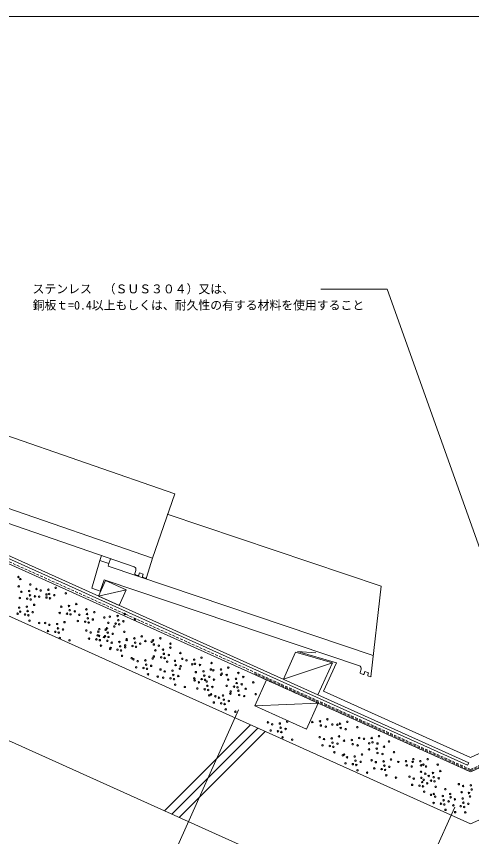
# Model space of a CAD drawing. Units: millimetres, scale not verified. Extents: x -203 to 197, y -138 to 132.
# Drawn here: x -107.6 to -11.6, y -41.4 to 131.6 of the extents above; entities that cross this region are included whole.
import ezdxf
from ezdxf.enums import TextEntityAlignment as Align

# ---------------------------------------------------------------- set-up
doc = ezdxf.new("R2010")
doc.units = ezdxf.units.MM
doc.header["$LTSCALE"] = 0.5
doc.linetypes.add('DASHED1', pattern=[1.8, 1.2, -0.6])
for name, color, linetype, lineweight in [('0-0', 5, 'Continuous', 18), ('1-0', 7, 'Continuous', 18), ('1-1', 7, 'Continuous', 18), ('1-2', 3, 'Continuous', 18), ('1-3', 7, 'Continuous', 18)]:
    doc.layers.add(name, color=color, linetype=linetype, lineweight=lineweight)
doc.styles.add('ＭＳ ゴシック', font='')
doc.styles.get('ＭＳ ゴシック').set_extended_font_data('MS Gothic')

msp = doc.modelspace()

# ---------------------------------------------------------------- linework, layer by layer
at = {"layer": '0-0'}
msp.add_line((-203.2432, 131.6351), (196.7568, 131.6351), dxfattribs=at)
at = {"layer": '1-0'}
for p, q in [((-12.1712, -25.8327), (-192.973, 55.5281)), ((-12.4174, -26.3799), (-192.973, 54.8701)), ((-11.7831, -27.7619), (-192.973, 53.7735)), ((-11.7831, -27.7619), (165.4054, 51.973)), ((-88.1011, 16.1919), (-87.7953, 17.21)), ((-84.4583, 10.6442), (-90.3128, 9.331)), ((-80.8208, -59.3361), (-60.7297, -14.6891)), ((-35.2247, -79.8544), (-15.1336, -35.2074))]:
    msp.add_line(p, q, dxfattribs=at)
at = {"layer": '1-0', "linetype": 'DASHED1'}
for p, q in [((-11.7831, -27.2631), (-192.973, 54.2723)), ((-11.7831, -27.5125), (165.3121, 52.1803)), ((-11.7831, -27.2631), (33.8129, -6.7449)), ((-11.7831, -27.5125), (-57.3792, -6.9943))]:
    msp.add_line(p, q, dxfattribs=at)
at = {"layer": '1-0', "color": 6, "linetype": 'DASHED1'}
for q in [(-57.3792, -7.2436), (33.8129, -7.2436)]:
    msp.add_line((-11.7831, -27.7619), q, dxfattribs=at)
at = {"layer": '1-0'}
msp.add_lwpolyline([(-85.9356, 7.3613), (-84.4583, 10.6442), (-88.8355, 12.6139), (-90.3128, 9.331)], close=True, dxfattribs=at)
at = {"layer": '1-1'}
for p, q in [((-11.7831, -38.7277), (-194.6144, 43.5463)), ((-11.7831, -38.7277), (165.4054, 41.0071)), ((-11.7831, -65.0458), (-194.6144, 17.2283)), ((-32.8559, -7.7361), (-30.6776, 11.4426)), ((-76.4111, -35.9632), (-58.2607, -17.8128)), ((-74.8506, -36.6654), (-56.7002, -18.515)), ((-73.2901, -37.3676), (-55.1397, -19.2173))]:
    msp.add_line(p, q, dxfattribs=at)
at = {"layer": '1-1', "color": 3}
msp.add_line((-40.0856, -4.7471), (-42.7885, -10.7535), dxfattribs=at)
at = {"layer": '1-1'}
msp.add_lwpolyline([(3.4942, -17.8203), (-29.3511, 74.0765), (-43.3812, 74.0765)], dxfattribs=at)
for centre in [(-107.2086, 13.3413), (-106.8267, 12.903), (-107.1522, 11.3565), (-106.5825, 10.2295), (-104.9546, 10.3923), (-104.7104, 11.7635), (-103.4081, 10.7993), (-102.5065, 10.4925), (-100.8786, 10.6553), (-99.3321, 11.0623), (-106.9081, 8.9272), (-105.3616, 8.7644), (-104.7918, 9.497), (-104.629, 8.6016), (-103.7337, 9.2528), (-102.8321, 9.1902), (-101.2919, 9.6598), (-101.2856, 9.0274), (-100.7159, 9.7599), (-100.5531, 8.8646), (-99.6577, 9.5158), (-97.2159, 9.9227), (-107.0662, 6.9018), (-105.4383, 7.0646), (-103.8918, 7.4715), (-98.1676, 7.0739), (-96.5397, 7.2367), (-94.9932, 7.6437), (-107.3917, 5.5995), (-106.8329, 6.0456), (-105.8452, 5.4367), (-105.2755, 6.1692), (-105.1127, 5.2739), (-104.2174, 5.925), (-98.4932, 5.7716), (-96.9467, 5.6088), (-96.3769, 6.3414), (-96.2141, 5.4461), (-95.3188, 6.0972), (-94.3546, 5.3647), (-92.877, 6.5042), (-92.7267, 5.5275), (-91.1802, 5.9344), (-86.284, 5.133), (-84.7375, 5.54), (-104.8685, 4.1344), (-102.8337, 3.646), (-101.5627, 3.6523), (-99.0394, 3.4081), (-97.493, 3.815), (-94.6802, 4.0624), (-93.1337, 3.8996), (-92.5639, 4.6321), (-92.4011, 3.7368), (-91.5058, 4.3879), (-89.064, 4.7949), (-88.2375, 3.6679), (-87.9119, 4.9702), (-86.691, 3.5051), (-86.1213, 4.2377), (-85.9585, 3.3423), (-85.0631, 3.9935), (-82.6213, 4.4005), (-100.9929, 1.943), (-100.6673, 3.2453), (-99.4464, 1.7802), (-98.8767, 2.5127), (-98.7139, 1.6174), (-97.8185, 2.2686), (-92.8785, 2.0526), (-91.9832, 1.6456), (-90.3553, 1.8084), (-90.1471, 2.3406), (-88.8088, 2.2153), (-88.5192, 2.5033), (-88.3565, 1.608), (-86.9727, 2.9103), (-84.8565, 1.7708), (-98.4697, 0.4779), (-96.4348, -0.0105), (-92.3088, 0.3433), (-90.7623, 0.1805), (-90.4727, 1.0382), (-90.1925, 0.913), (-90.0297, 0.0177), (-89.1344, 0.6689), (-88.9262, 0.8755), (-88.4222, -0.1185), (-88.1937, 0.7127), (-87.2983, 1.3638), (-84.3619, 0.2368), (-84.3525, 0.0443), (-82.734, 0.3996), (-81.1875, 0.8066), (-80.4174, -0.1576), (-78.7895, 0.0052), (-77.243, 0.4121), (-89.7856, -1.1218), (-87.8524, -1.8278), (-87.7507, -1.6102), (-87.5269, -0.5254), (-85.899, -0.3627), (-85.7362, -1.258), (-84.6875, -1.0655), (-84.6781, -1.5022), (-83.141, -1.2283), (-82.5712, -0.4957), (-82.4084, -1.391), (-81.5131, -0.7399), (-79.0713, -0.3329), (-78.6267, -0.8902), (-77.5686, -1.1343), (-75.1393, -1.5601), (-75.1268, -0.7274), (-86.306, -1.9905), (-85.5734, -2.1533), (-85.3292, -3.2928), (-78.6392, -3.4322), (-78.3137, -2.1299), (-77.0928, -3.5949), (-76.6858, -1.9671), (-76.523, -2.8624), (-75.4649, -3.1066), (-73.0231, -2.6996), (-83.2944, -3.7812), (-82.9375, -4.0035), (-82.0422, -4.4104), (-80.4143, -4.2477), (-80.2515, -5.143), (-78.8678, -3.8407), (-76.3602, -3.7577), (-75.8155, -4.4965), (-74.1876, -4.3338), (-74.0248, -5.2291), (-72.6411, -3.9268), (-71.7395, -4.2336), (-70.5249, -5.0663), (-70.1116, -4.0708), (-69.9489, -4.9661), (-68.8907, -5.2103), (-68.5652, -3.6638), (-66.4489, -4.8033), (-82.3677, -5.7128), (-80.8213, -5.8755), (-80.0887, -6.0383), (-79.1934, -5.3872), (-77.2242, -6.1745), (-76.3289, -6.5815), (-74.701, -6.4187), (-73.1545, -6.0117), (-72.9667, -5.4733), (-69.7673, -6.7318), (-68.1394, -6.569), (-66.5929, -6.162), (-66.0858, -6.3373), (-64.4579, -6.1745), (-64.2951, -7.0698), (-62.9114, -5.7675), (-60.7951, -6.9071), (-79.8445, -7.1779), (-77.8097, -7.6662), (-76.6545, -7.8838), (-75.108, -8.0466), (-74.5383, -7.314), (-74.3755, -8.2094), (-73.4801, -7.5582), (-70.0929, -8.0341), (-70.0177, -8.4645), (-68.5464, -8.1969), (-67.9766, -7.4643), (-67.8138, -8.3596), (-67.4945, -8.7087), (-66.9185, -7.7085), (-65.948, -8.3017), (-64.4767, -7.3015), (-63.237, -7.314), (-62.9302, -8.3096), (-61.3023, -8.1468), (-59.7558, -7.7398), (-74.1313, -9.3489), (-72.0964, -9.8372), (-69.448, -10.1738), (-69.1224, -8.8715), (-67.9015, -10.3366), (-67.3317, -9.604), (-67.1689, -10.4994), (-66.2736, -9.8482), (-63.2558, -9.6119), (-61.7093, -9.7746), (-61.1395, -9.0421), (-60.9767, -9.9374), (-60.0814, -9.2863), (-59.2299, -10.238), (-57.6396, -8.8793), (-66.9248, -11.6389), (-66.5428, -11.4182), (-65.6475, -11.8251), (-64.8899, -12.1272), (-64.0196, -11.6624), (-62.4731, -11.2554), (-62.4042, -10.8077), (-60.7764, -10.6449), (-60.6136, -11.5403), (-59.5555, -11.7845), (-57.1136, -11.3775), (-65.9731, -13.1275), (-64.4266, -13.2902), (-63.8568, -12.5577), (-63.694, -13.453), (-62.7987, -12.8019), (-63.4499, -14.5925), (-61.415, -15.0809), (-54.5544, -17.3255), (-50.4847, -17.1627), (-45.18, -17.2504), (-43.5521, -17.0876), (-42.0056, -16.6806), (-37.7982, -17.2065), (-53.9847, -19.0348), (-53.6591, -17.7325), (-52.4382, -19.1976), (-52.0312, -17.5697), (-51.8684, -18.465), (-50.8103, -18.7092), (-43.3893, -17.9829), (-42.3312, -18.2271), (-40.9725, -17.7763), (-39.8894, -17.8201), (-39.3447, -17.6135), (-39.1819, -18.5089), (-38.1237, -18.753), (-35.6819, -18.3461), (-51.7056, -19.3604), (-51.4614, -20.4999), (-43.6085, -20.4529), (-42.7131, -20.8599), (-41.0852, -20.6971), (-39.5388, -20.2901), (-35.3, -20.6251), (-34.2669, -20.8004), (-32.639, -20.6376), (-31.0925, -20.2307), (-49.4266, -20.9882), (-43.0387, -22.1622), (-41.4922, -22.325), (-40.9225, -21.5924), (-40.7597, -22.4878), (-39.8643, -21.8366), (-38.4744, -21.1949), (-36.8465, -21.0321), (-36.6837, -21.9274), (-35.6256, -22.1716), (-33.1838, -21.7646), (-32.4762, -21.533), (-31.4181, -21.7771), (-30.0407, -22.4659), (-28.9763, -21.3702), (-40.5155, -23.6273), (-38.7436, -24.2753), (-38.4806, -24.1157), (-34.6739, -24.1125), (-33.215, -23.0356), (-31.5872, -22.8728), (-31.4244, -23.7682), (-30.3663, -24.0124), (-27.9244, -23.6054), (-38.1738, -25.9846), (-37.8483, -24.6823), (-36.2204, -24.5195), (-36.0576, -25.4148), (-34.9995, -25.659), (-32.6625, -25.3178), (-31.7672, -25.7248), (-30.1393, -25.562), (-28.5928, -25.155), (-27.0353, -25.6653), (-25.4075, -25.5025), (-24.0113, -25.6653), (-23.861, -25.0955), (-22.3834, -25.5025), (-20.8369, -25.0955), (-36.6274, -26.1474), (-35.8948, -26.3102), (-35.6506, -27.4497), (-32.0928, -27.0271), (-30.5463, -27.1898), (-29.9765, -26.4573), (-29.8137, -27.3526), (-28.9184, -26.7015), (-25.2447, -26.3978), (-24.1866, -26.642), (-22.2378, -27.7502), (-22.2206, -26.3978), (-21.7447, -26.235), (-21.1625, -26.642), (-18.7206, -26.235), (-18.1681, -27.5874), (-33.6158, -27.9381), (-29.5696, -28.4922), (-27.5347, -28.9805), (-24.6702, -28.7927), (-23.7749, -29.1997), (-22.147, -29.0369), (-21.6681, -29.4595), (-21.3425, -28.1572), (-20.6005, -28.6299), (-19.7146, -27.9944), (-19.5518, -28.8897), (-18.4937, -29.1339), (-24.1005, -30.502), (-22.554, -30.6648), (-21.9842, -29.9322), (-21.8215, -30.8275), (-20.9261, -30.1764), (-20.1216, -29.6223), (-19.389, -29.7851), (-19.1448, -30.9246), (-14.2455, -30.3564), (-13.3502, -30.7634), (-11.7223, -30.6006), (-21.5773, -31.9671), (-20.1529, -32.6151), (-19.5424, -32.4554), (-19.2575, -33.022), (-17.6296, -32.8593), (-17.11, -31.4129), (-16.0832, -32.4523), (-13.6758, -32.0657), (-12.1293, -32.2285), (-11.9133, -32.9735), (-11.5595, -31.4959), (-19.5831, -34.3244), (-18.0366, -34.4871), (-17.4669, -33.7546), (-17.3041, -34.6499), (-16.4087, -33.9988), (-15.983, -33.1363), (-15.0876, -33.5433), (-13.4598, -33.3805), (-13.297, -34.2758), (-12.2389, -34.52), (-17.0599, -35.7895), (-15.4132, -34.8456), (-15.025, -36.2778), (-13.8667, -35.0084), (-13.1342, -35.1712), (-12.89, -36.3107)]:
    msp.add_circle(centre, 0.1628, dxfattribs=at)
at = {"layer": '1-2', "color": 7}
for p, q in [((-123.1424, 47.8518), (-74.1985, 30.9177)), ((-78.9069, 17.3092), (-74.1985, 30.9177)), ((-75.8326, 26.6259), (-30.6776, 11.4426)), ((-89.9978, 16.8297), (-89.6538, 17.853)), ((-48.7037, -2.5119), (-51.2788, -8.2343)), ((-40.9359, -4.7451), (-48.7037, -2.5119)), ((-40.9359, -4.7451), (-51.2788, -8.2343)), ((-40.9359, -4.7451), (-43.9834, -11.5172)), ((-12.1712, -25.8327), (-12.4174, -26.3799))]:
    msp.add_line(p, q, dxfattribs=at)
at = {"layer": '1-2'}
for p, q in [((-135.639, 36.9379), (-78.9069, 17.3092)), ((-82.8027, 15.4826), (-136.5275, 34.0709)), ((-80.1705, 13.2319), (-78.9069, 17.3092)), ((-91.7536, 10.9846), (-89.9978, 16.8297)), ((-88.1011, 16.1919), (-89.9978, 16.8297)), ((-88.1011, 16.1919), (-88.2738, 15.617)), ((-88.2738, 15.617), (-32.3396, -3.1908)), ((-82.6327, 14.0701), (-82.4257, 14.738)), ((-81.7779, 13.7881), (-81.6404, 14.2317)), ((-80.884, 13.97), (-81.6404, 14.2317)), ((-81.0253, 13.5139), (-80.884, 13.97)), ((-89.1373, 12.7423), (-89.9367, 10.3651)), ((-35.2523, -5.3764), (-89.1373, 12.7423)), ((-82.5071, 13.8219), (-82.0343, 13.6583)), ((-80.4269, 13.1021), (-80.8997, 13.2657)), ((-89.9341, 10.3727), (-91.7536, 10.9846)), ((-35.0701, -6.7874), (-34.8689, -6.1178)), ((-35.0701, -6.7874), (-34.8689, -6.1178)), ((-34.2128, -7.0619), (-34.0792, -6.6171)), ((-34.2128, -7.0619), (-34.0792, -6.6171)), ((-33.3205, -6.8722), (-34.0792, -6.6171)), ((-33.3205, -6.8722), (-34.0792, -6.6171)), ((-33.4579, -7.3295), (-33.3205, -6.8722)), ((-33.4579, -7.3295), (-33.3205, -6.8722)), ((-34.9423, -7.0345), (-34.4681, -7.194)), ((-34.9423, -7.0345), (-34.4681, -7.194)), ((-32.8559, -7.7361), (-33.3301, -7.5766)), ((-32.8559, -7.7361), (-33.3301, -7.5766)), ((-11.7831, -24.7059), (-42.7885, -10.7535)), ((-11.7831, -24.7059), (19.2222, -10.7535))]:
    msp.add_line(p, q, dxfattribs=at)
msp.add_lwpolyline([(-40.0856, -4.7471), (-48.3223, -2.3582), (-44.4558, -2.6635)], dxfattribs=at)
for centre, radius, start, end in [((-82.9989, 14.9156), 0.6, 342.77924, 70.91318), ((-82.4417, 14.0109), 0.2, 162.77675, 250.9082), ((-81.969, 13.8473), 0.2, 250.9082, 342.77913), ((-80.8343, 13.4547), 0.2, 162.77913, 250.91269), ((-80.3615, 13.2912), 0.2, 250.91156, 342.78015), ((-35.4435, -5.9451), 0.6, 343.28017, 71.41411), ((-35.4435, -5.9451), 0.6, 343.28017, 71.41411), ((-34.8785, -6.845), 0.2, 163.28004, 251.4115), ((-34.8785, -6.845), 0.2, 163.28004, 251.4115), ((-34.4043, -7.0044), 0.2, 251.4115, 343.28242), ((-34.4043, -7.0044), 0.2, 251.4115, 343.28242), ((-33.2663, -7.3871), 0.2, 163.28242, 251.41599), ((-33.2663, -7.3871), 0.2, 163.28242, 251.41599), ((-32.7921, -7.5465), 0.2, 342.77896, 343.28345)]:
    msp.add_arc(centre, radius, start, end, dxfattribs=at)
at = {"layer": '1-3'}
msp.add_line((-57.3373, -13.842), (-43.9321, -13.2949), dxfattribs=at)
msp.add_lwpolyline([(-57.3373, -13.842), (-54.8751, -8.3705), (-43.9321, -13.2949), (-46.3942, -18.7664)], close=True, dxfattribs=at)

# ---------------------------------------------------------------- texts
at = {"layer": '1-1', "style": 'ＭＳ ゴシック'}
for s, p in [('ステンレス\u3000（ＳＵＳ３０４）又は、', (-104.2197, 72.6478)), ('銅板ｔ=0.4以上もしくは、耐久性の有する材料を使用すること', (-104.2197, 69.2205))]:
    msp.add_text(s, height=1.833, dxfattribs=at).set_placement(p, align=Align.BOTTOM_LEFT)

doc.saveas('drawing.dxf')
